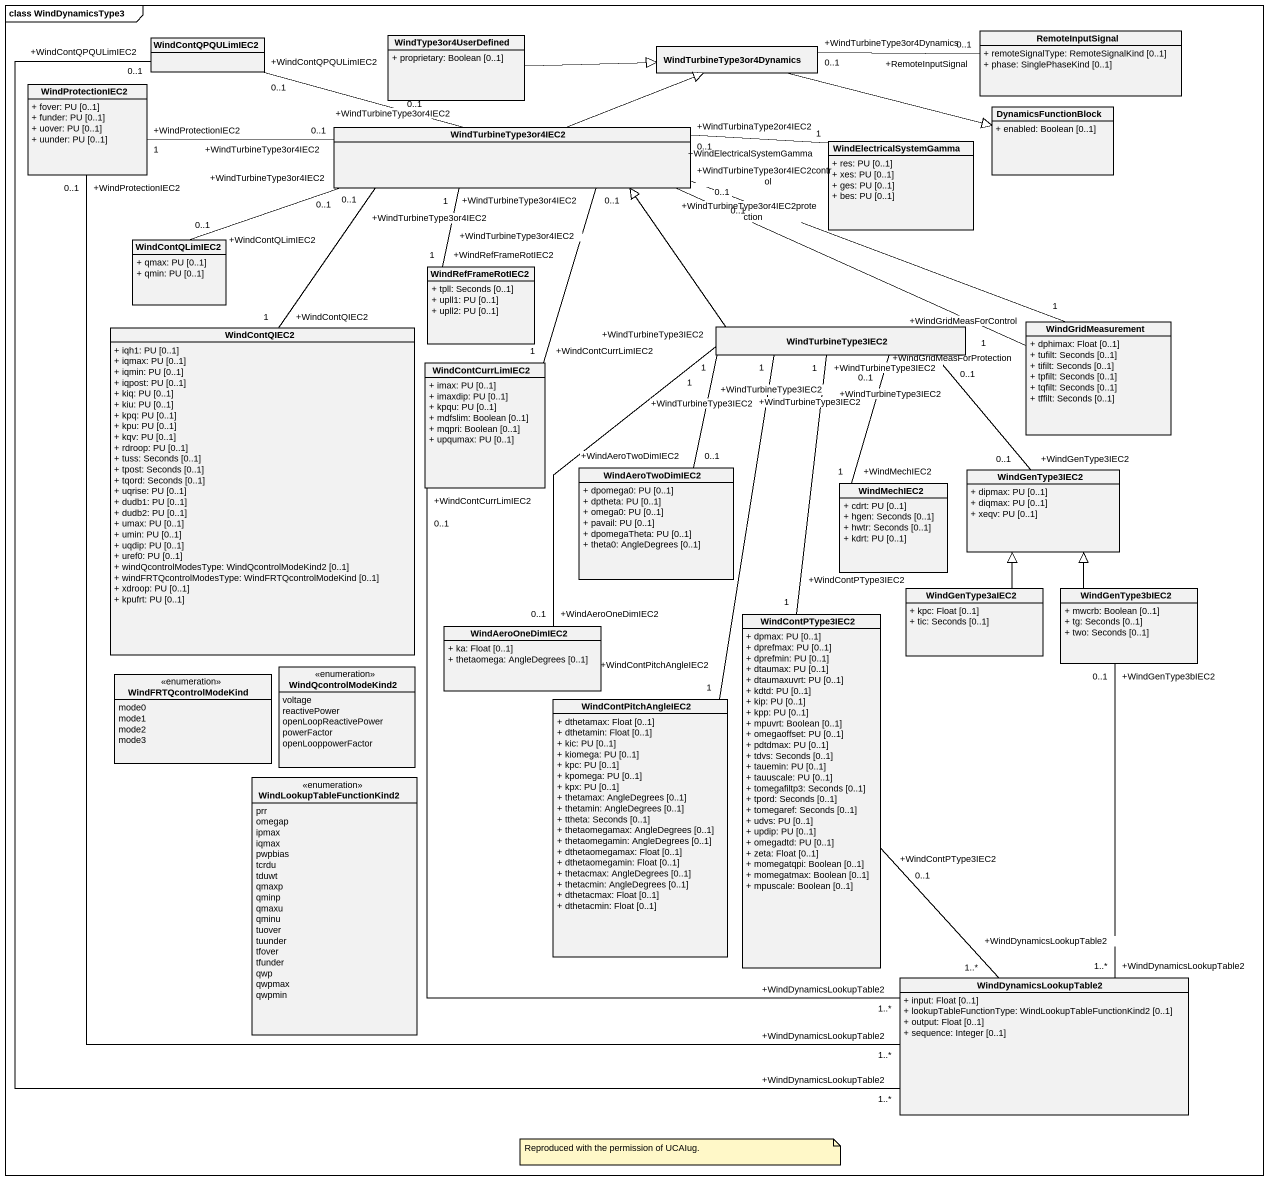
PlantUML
@startuml
mainframe class WindDynamicsType3
hide circle
hide empty members
skinparam classAttributeIconSize 0
class WindContQPQULimIEC2
class WindType3or4UserDefined {
  + proprietary: Boolean [0..1]
}
class WindTurbineType3or4Dynamics
class RemoteInputSignal {
  + remoteSignalType: RemoteSignalKind [0..1]
  + phase: SinglePhaseKind [0..1]
}
class WindProtectionIEC2 {
  + fover: PU [0..1]
  + funder: PU [0..1]
  + uover: PU [0..1]
  + uunder: PU [0..1]
}
class DynamicsFunctionBlock {
  + enabled: Boolean [0..1]
}
class WindTurbineType3or4IEC2
class WindElectricalSystemGamma {
  + res: PU [0..1]
  + xes: PU [0..1]
  + ges: PU [0..1]
  + bes: PU [0..1]
}
class WindContQLimIEC2 {
  + qmax: PU [0..1]
  + qmin: PU [0..1]
}
class WindRefFrameRotIEC2 {
  + tpll: Seconds [0..1]
  + upll1: PU [0..1]
  + upll2: PU [0..1]
}
class WindContQIEC2 {
  + iqh1: PU [0..1]
  + iqmax: PU [0..1]
  + iqmin: PU [0..1]
  + iqpost: PU [0..1]
  + kiq: PU [0..1]
  + kiu: PU [0..1]
  + kpq: PU [0..1]
  + kpu: PU [0..1]
  + kqv: PU [0..1]
  + rdroop: PU [0..1]
  + tuss: Seconds [0..1]
  + tpost: Seconds [0..1]
  + tqord: Seconds [0..1]
  + uqrise: PU [0..1]
  + dudb1: PU [0..1]
  + dudb2: PU [0..1]
  + umax: PU [0..1]
  + umin: PU [0..1]
  + uqdip: PU [0..1]
  + uref0: PU [0..1]
  + windQcontrolModesType: WindQcontrolModeKind2 [0..1]
  + windFRTQcontrolModesType: WindFRTQcontrolModeKind [0..1]
  + xdroop: PU [0..1]
  + kpufrt: PU [0..1]
}
class WindTurbineType3IEC2
class WindGridMeasurement {
  + dphimax: Float [0..1]
  + tufilt: Seconds [0..1]
  + tifilt: Seconds [0..1]
  + tpfilt: Seconds [0..1]
  + tqfilt: Seconds [0..1]
  + tffilt: Seconds [0..1]
}
class WindContCurrLimIEC2 {
  + imax: PU [0..1]
  + imaxdip: PU [0..1]
  + kpqu: PU [0..1]
  + mdfslim: Boolean [0..1]
  + mqpri: Boolean [0..1]
  + upqumax: PU [0..1]
}
class WindAeroTwoDimIEC2 {
  + dpomega0: PU [0..1]
  + dptheta: PU [0..1]
  + omega0: PU [0..1]
  + pavail: PU [0..1]
  + dpomegaTheta: PU [0..1]
  + theta0: AngleDegrees [0..1]
}
class WindGenType3IEC2 {
  + dipmax: PU [0..1]
  + diqmax: PU [0..1]
  + xeqv: PU [0..1]
}
class WindMechIEC2 {
  + cdrt: PU [0..1]
  + hgen: Seconds [0..1]
  + hwtr: Seconds [0..1]
  + kdrt: PU [0..1]
}
class WindGenType3aIEC2 {
  + kpc: Float [0..1]
  + tic: Seconds [0..1]
}
class WindGenType3bIEC2 {
  + mwcrb: Boolean [0..1]
  + tg: Seconds [0..1]
  + two: Seconds [0..1]
}
class WindAeroOneDimIEC2 {
  + ka: Float [0..1]
  + thetaomega: AngleDegrees [0..1]
}
class WindContPType3IEC2 {
  + dpmax: PU [0..1]
  + dprefmax: PU [0..1]
  + dprefmin: PU [0..1]
  + dtaumax: PU [0..1]
  + dtaumaxuvrt: PU [0..1]
  + kdtd: PU [0..1]
  + kip: PU [0..1]
  + kpp: PU [0..1]
  + mpuvrt: Boolean [0..1]
  + omegaoffset: PU [0..1]
  + pdtdmax: PU [0..1]
  + tdvs: Seconds [0..1]
  + tauemin: PU [0..1]
  + tauuscale: PU [0..1]
  + tomegafiltp3: Seconds [0..1]
  + tpord: Seconds [0..1]
  + tomegaref: Seconds [0..1]
  + udvs: PU [0..1]
  + updip: PU [0..1]
  + omegadtd: PU [0..1]
  + zeta: Float [0..1]
  + momegatqpi: Boolean [0..1]
  + momegatmax: Boolean [0..1]
  + mpuscale: Boolean [0..1]
}
enum WindQcontrolModeKind2 {
  voltage
  reactivePower
  openLoopReactivePower
  powerFactor
  openLooppowerFactor
}
enum WindFRTQcontrolModeKind {
  mode0
  mode1
  mode2
  mode3
}
class WindContPitchAngleIEC2 {
  + dthetamax: Float [0..1]
  + dthetamin: Float [0..1]
  + kic: PU [0..1]
  + kiomega: PU [0..1]
  + kpc: PU [0..1]
  + kpomega: PU [0..1]
  + kpx: PU [0..1]
  + thetamax: AngleDegrees [0..1]
  + thetamin: AngleDegrees [0..1]
  + ttheta: Seconds [0..1]
  + thetaomegamax: AngleDegrees [0..1]
  + thetaomegamin: AngleDegrees [0..1]
  + dthetaomegamax: Float [0..1]
  + dthetaomegamin: Float [0..1]
  + thetacmax: AngleDegrees [0..1]
  + thetacmin: AngleDegrees [0..1]
  + dthetacmax: Float [0..1]
  + dthetacmin: Float [0..1]
}
enum WindLookupTableFunctionKind2 {
  prr
  omegap
  ipmax
  iqmax
  pwpbias
  tcrdu
  tduwt
  qmaxp
  qminp
  qmaxu
  qminu
  tuover
  tuunder
  tfover
  tfunder
  qwp
  qwpmax
  qwpmin
}
class WindDynamicsLookupTable2 {
  + input: Float [0..1]
  + lookupTableFunctionType: WindLookupTableFunctionKind2 [0..1]
  + output: Float [0..1]
  + sequence: Integer [0..1]
}
WindContQPQULimIEC2 "+WindContQPQULimIEC2\n0..1" -right- "+WindTurbineType3or4IEC2\n0..1" WindTurbineType3or4IEC2
WindType3or4UserDefined -right-|> WindTurbineType3or4Dynamics
WindTurbineType3or4Dynamics "+WindTurbineType3or4Dynamics\n0..1" -right- "+RemoteInputSignal\n0..1" RemoteInputSignal
WindTurbineType3or4Dynamics -right-|> DynamicsFunctionBlock
WindProtectionIEC2 "+WindProtectionIEC2\n1" -right- "+WindTurbineType3or4IEC2\n0..1" WindTurbineType3or4IEC2
WindTurbineType3or4IEC2 -right-|> WindTurbineType3or4Dynamics
WindElectricalSystemGamma "+WindElectricalSystemGamma\n1" -left- "+WindTurbinaType2or4IEC2\n0..1" WindTurbineType3or4IEC2
WindContQLimIEC2 "+WindContQLimIEC2\n0..1" -right- "+WindTurbineType3or4IEC2\n0..1" WindTurbineType3or4IEC2
WindRefFrameRotIEC2 "+WindRefFrameRotIEC2\n1" -up- "+WindTurbineType3or4IEC2\n1" WindTurbineType3or4IEC2
WindContQIEC2 "+WindContQIEC2\n1" -up- "+WindTurbineType3or4IEC2\n0..1" WindTurbineType3or4IEC2
WindTurbineType3IEC2 -left-|> WindTurbineType3or4IEC2
WindGridMeasurement "+WindGridMeasForControl\n1" -left- "+WindTurbineType3or4IEC2control\n0..1" WindTurbineType3or4IEC2
WindGridMeasurement "+WindGridMeasForProtection\n1" -left- "+WindTurbineType3or4IEC2protection\n0..1" WindTurbineType3or4IEC2
WindContCurrLimIEC2 "+WindContCurrLimIEC2\n1" -up- "+WindTurbineType3or4IEC2\n0..1" WindTurbineType3or4IEC2
WindAeroTwoDimIEC2 "+WindAeroTwoDimIEC2\n0..1" -up- "+WindTurbineType3IEC2\n1" WindTurbineType3IEC2
WindGenType3IEC2 "+WindGenType3IEC2\n0..1" -up- "+WindTurbineType3IEC2\n0..1" WindTurbineType3IEC2
WindMechIEC2 "+WindMechIEC2\n1" -up- "+WindTurbineType3IEC2\n0..1" WindTurbineType3IEC2
WindGenType3aIEC2 -up-|> WindGenType3IEC2
WindGenType3bIEC2 -up-|> WindGenType3IEC2
WindAeroOneDimIEC2 "+WindAeroOneDimIEC2\n0..1" -up- "+WindTurbineType3IEC2\n1" WindTurbineType3IEC2
WindContPType3IEC2 "+WindContPType3IEC2\n1" -up- "+WindTurbineType3IEC2\n1" WindTurbineType3IEC2
WindContPitchAngleIEC2 "+WindContPitchAngleIEC2\n1" -up- "+WindTurbineType3IEC2\n1" WindTurbineType3IEC2
WindDynamicsLookupTable2 "+WindDynamicsLookupTable2\n1..*" -up- "+WindContQPQULimIEC2\n0..1" WindContQPQULimIEC2
WindDynamicsLookupTable2 "+WindDynamicsLookupTable2\n1..*" -up- "+WindProtectionIEC2\n0..1" WindProtectionIEC2
WindDynamicsLookupTable2 "+WindDynamicsLookupTable2\n1..*" -up- "+WindContCurrLimIEC2\n0..1" WindContCurrLimIEC2
WindDynamicsLookupTable2 "+WindDynamicsLookupTable2\n1..*" -up- "+WindGenType3bIEC2\n0..1" WindGenType3bIEC2
WindDynamicsLookupTable2 "+WindDynamicsLookupTable2\n1..*" -up- "+WindContPType3IEC2\n0..1" WindContPType3IEC2
note as N1
  Reproduced with the permission of UCAIug.
end note
@enduml
